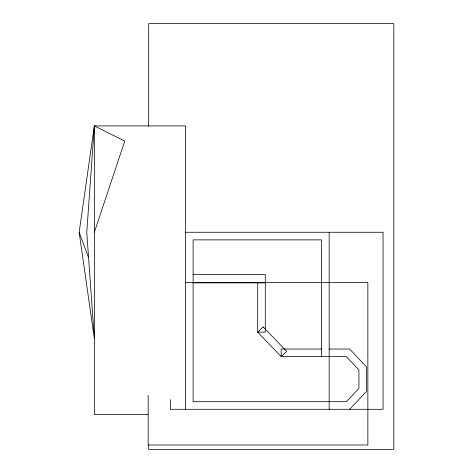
<?xml version="1.0" encoding="UTF-8"?>
<svg xmlns="http://www.w3.org/2000/svg" width="473" height="473" viewBox="0 0 473 473"><rect width="100%" height="100%" fill="white"/><g stroke="black" fill="none" stroke-linecap="round" stroke-linejoin="round"><path stroke-width="0.71" d="M94.352 232.267L124.742 141.096L94.352 125.901L86.754 232.267L94.352 338.633L79.157 232.267L94.352 125.901L185.522 125.901L185.522 409.293M349.648 409.293L366.516 391.402L366.516 366.912L349.648 349.027L329.173 349.027M185.522 232.267L383.059 232.267L383.059 409.293L170.327 409.293L170.327 399.703M193.12 274.588L265.294 274.588L265.294 332.164L257.696 332.164L257.696 282.872M185.038 282.47L367.864 282.47L367.864 444.998L148.173 444.998L148.173 395.499M193.12 282.872L265.294 282.872M321.575 349.027L281.181 349.027L281.181 356.624L346.366 356.624L358.918 369.933L358.918 388.386L346.366 401.695L193.12 401.695L193.12 239.864L321.575 239.864L321.575 356.624M148.025 414.608L94.352 414.608L94.352 125.901M79.157 232.267L88.35 257.087M329.173 232.267L329.173 409.293M148.682 126.38L148.682 23.65L393.843 23.65L393.843 449.35L148.682 449.35L148.682 444.916M263.177 326.902L257.696 332.164L281.181 356.624L286.662 351.362L263.177 326.902"/></g></svg>
